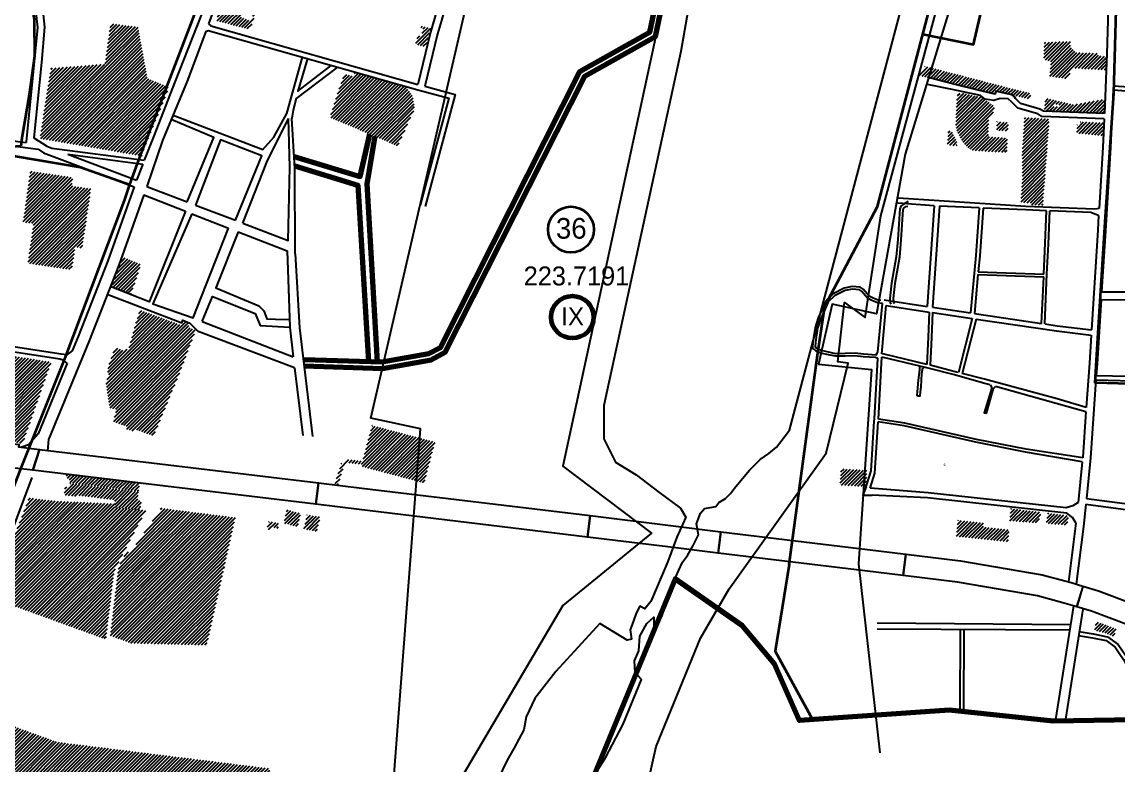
# Model space of a CAD drawing. Header units: millimetres. Extents: x 1378883 to 1389511, y 5662980 to 5673292.
# Drawn here: x 1382397 to 1384079, y 5665589 to 5666728 of the extents above; entities that cross this region are included whole.
import ezdxf
from ezdxf.enums import TextEntityAlignment as Align

# ---------------------------------------------------------------- set-up
doc = ezdxf.new("R2010")
doc.units = ezdxf.units.MM
doc.layers.add('_5Інше', color=252, linetype='Continuous', lineweight=25)
for name, color, linetype in [('N-raion', 1, 'Continuous'), ('PAY', 4, 'Continuous'), ('zona', 3, 'Continuous'), ('вулиці', 7, 'Continuous'), ('КартаСкан', 252, 'Continuous'), ('межа по генплану', 7, 'Continuous'), ('район', 6, 'Continuous')]:
    doc.layers.add(name, color=color, linetype=linetype)
picture_1 = doc.add_image_def('image1.tif', size_in_pixel=(29607, 29619))
pattern_1 = [(45, (2.4066, 2.8008), (-2.6516504294, 2.6516504294), [])]

# ---------------------------------------------------------------- blocks, each defined once
blk = doc.blocks.new('Турія')
at = {"layer": '_5Інше', "color": 5}
for points in [[(46325.6, 23318.2), (46353.2, 23361), (46380, 23412.7), (46408.6, 23481.4), (46408.6, 23481.4), (46398.7, 23492.1), (46397.8, 23510), (46404.1, 23525.1), (46405.9, 23547.4), (46416.6, 23567.1), (46427.3, 23576.9), (46427.2, 23563.3), (46428.1, 23560.1), (46432.8, 23565.7), (46439.5, 23578), (46442.5, 23586.9), (46441.3, 23589.2), (46442.5, 23597.4), (46446.9, 23607.2), (46452.8, 23621), (46454.3, 23624.5), (46471.3, 23661), (46478.9, 23671.4), (46487.9, 23686.6), (46489.2, 23689.7), (46495.7, 23703), (46492.9, 23720.2), (46498.8, 23736.5), (46505.2, 23743.4), (46522.2, 23746.3), (46527.3, 23752.9), (46537.4, 23758.6), (46545, 23766.7), (46551.1, 23774.5), (46560.7, 23786.4), (46574.3, 23802.1), (46590.7, 23818.8), (46603.6, 23828), (46615.7, 23837.5), (46635.3, 23863.4), (46829.8, 24597.2)], [(46483.5, 24529.5), (46468.7, 24444.2), (46350.4, 23901.6), (46350.4, 23850.4), (46368.4, 23814.4), (46400.3, 23795), (46434.9, 23768.7), (46468.1, 23743.8), (46476.4, 23730), (46462.6, 23699.5), (46448.7, 23662.2), (46422.5, 23600.7), (46413.5, 23589.8), (46405.8, 23593.7), (46400, 23582.7), (46396.1, 23571.1), (46390.9, 23557.6), (46392.9, 23542.8), (46386.4, 23541.5), (46344.6, 23567.3), (46277, 23493.3), (46244.8, 23452.1), (46231.3, 23423.8), (46228, 23403.8), (46212.6, 23375.5), (46202.3, 23357.5), (46123.9, 23195.3)]]:
    blk.add_lwpolyline(points, dxfattribs=at)
blk = doc.blocks.new('ТуріяПрибер')
at = {"layer": '_5Інше', "color": 160}
for points in [[(46755, 25257), (46655, 25128), (46590.2, 25135.8), (46586.4, 25054.3), (46554.7, 25059.6), (46521.7, 24943), (46280, 23824), (46416, 23721), (46280, 23610), (46054, 23227), (46054, 22690), (45913, 22686), (45934, 22263)], [(45939.6, 21240.8), (46423, 23394), (46491, 23560), (46535, 23636), (46684, 23844), (46718, 23982), (46702, 23984), (46712, 24075), (46744, 24052), (46768, 24208), (46922, 24778), (46918, 24781), (46924, 24984), (46963, 24986), (46960, 25058), (46917, 25059), (46916, 25122), (47042, 25306)]]:
    blk.add_lwpolyline(points, dxfattribs=at)
blk = doc.blocks.new('ТуріяВодоох')
at = {"layer": '_5Інше', "color": 140}
for points in [[(44778, 21356), (44913, 21361), (45648, 22121), (45744, 22222), (45830, 22654), (46055, 22874), (46058, 23098), (46020, 23098), (46080, 23883), (46004, 23899), (46170, 24618), (46310, 24573), (46331, 24654), (46450, 24620), (46516, 24926), (46544, 25224), (46586, 25228)], [(47121, 25294), (47100, 25160), (46916, 25122), (46917, 25059), (46964, 25058), (46928, 24645), (46824, 24304), (46780, 24059), (46712, 24074), (46691, 23982), (46772, 23974), (46752, 23676), (46785, 23386)]]:
    blk.add_lwpolyline(points, dxfattribs=at)

msp = doc.modelspace()

# ---------------------------------------------------------------- hatches: boundary and pattern name
at = {"layer": 'вулиці', "lineweight": -2}
h = msp.add_hatch(dxfattribs=at)
h.set_pattern_fill('ANSI31', color=5, scale=30, style=0)
h.set_pattern_definition(pattern_1)
h.paths.add_polyline_path([(1383126.8, 5667041.7), (1383079.2, 5666864.4), (1383046.1, 5666742.2), (1383074.6, 5666733.9), (1383098.9, 5666839.4), (1383238.9, 5666794.4), (1383245.2, 5666818.6), (1383232.5, 5666833.6), (1383238.8, 5666852.8), (1383253.1, 5666849.2), (1383259.9, 5666875.4), (1383263.6, 5666874.4), (1383282.7, 5666954.5), (1383265.2, 5666969.5), (1383261.6, 5667006)])
h.paths.add_polyline_path([(1383079.2, 5666864.4), (1383046.1, 5666742.2), (1383074.6, 5666733.9), (1383098.9, 5666839.4), (1383238.9, 5666794.4), (1383245.2, 5666818.6), (1383232.5, 5666833.6), (1383238.8, 5666852.8), (1383253.1, 5666849.2), (1383259.9, 5666875.4), (1383263.6, 5666874.4), (1383282.7, 5666954.5), (1383265.2, 5666969.5), (1383261.6, 5667006), (1383126.8, 5667041.7)], flags=16)
h.paths.add_polyline_path([(1383107, 5666900.1), (1383215.3, 5666900.1), (1383215.3, 5666907.6), (1383107, 5666907.6)], flags=8)
h.paths.add_polyline_path([(1383105.7, 5666908.6), (1383213.2, 5666908.6), (1383213.2, 5666916.1), (1383105.7, 5666916.1)], flags=8)
h.paths.add_polyline_path([(1383035, 5666694), (1383085.7, 5666882), (1383062.5, 5666888.2), (1383011.8, 5666700.3)], flags=9)
h = msp.add_hatch(dxfattribs=at)
h.set_pattern_fill('ANSI31', color=2, scale=30, style=0)
h.set_pattern_definition(pattern_1)
h.paths.add_polyline_path([(1382731.3, 5666750.5), (1382730.9, 5666749.5), (1382735.8, 5666747.5), (1382733.5, 5666741.7), (1382734.7, 5666741.3), (1382732.6, 5666736.2), (1382746.1, 5666730.9), (1382746.6, 5666732), (1382748.7, 5666731.2), (1382748, 5666729.3), (1382748.6, 5666729.1), (1382753, 5666740.8), (1382755.8, 5666739.7), (1382747.2, 5666717), (1382695.2, 5666730.4), (1382706.7, 5666760), (1382721.7, 5666754.2), (1382726.2, 5666752.5)])
h.paths.add_polyline_path([(1382707.1, 5666735.5), (1382722.9, 5666735.5), (1382722.9, 5666740.5), (1382707.1, 5666740.5)], flags=24)
h = msp.add_hatch(dxfattribs=at)
h.set_pattern_fill('ANSI31', color=2, scale=30, style=0)
h.set_pattern_definition(pattern_1)
h.paths.add_polyline_path([(1382524.9, 5666663.8), (1382441.9, 5666657.4), (1382424.8, 5666549.7), (1382580.7, 5666523), (1382623.2, 5666628), (1382590.1, 5666641.8), (1382575.5, 5666720.9), (1382533.4, 5666725.8)])
h.paths.add_polyline_path([(1382464.7, 5666606.3), (1382580.1, 5666606.3), (1382580.1, 5666615), (1382464.7, 5666615)], flags=24)
h = msp.add_hatch(dxfattribs=at)
h.set_pattern_fill('ANSI31', color=2, scale=30, style=0)
h.set_pattern_definition(pattern_1)
h.paths.add_polyline_path([(1383011, 5666708.3), (1383010.4, 5666706.2), (1383005, 5666707.6), (1383001.5, 5666694.3), (1383006.8, 5666692.9), (1383017.1, 5666690), (1383021.3, 5666705.5), (1383024.8, 5666718.6), (1383010.7, 5666722.2), (1383009.7, 5666718.4), (1383013.4, 5666717.5)])
h.paths.add_polyline_path([(1383004.5, 5666697.3), (1383020.3, 5666697.3), (1383020.3, 5666702.3), (1383004.5, 5666702.3)], flags=24)
h = msp.add_hatch(dxfattribs=at)
h.set_pattern_fill('ANSI31', color=12, scale=30, style=0)
h.set_pattern_definition(pattern_1)
h.paths.add_polyline_path([(1383976.6, 5666667.6), (1383974.6, 5666645.3), (1384000.7, 5666641.2), (1384010.8, 5666657.7), (1384061.1, 5666654.7), (1384062, 5666675.8), (1384049.4, 5666676.4), (1384048.7, 5666680.4), (1384015.8, 5666681.4), (1384006.2, 5666690.2), (1384006.5, 5666698.7), (1383966.4, 5666697.2), (1383965.7, 5666671)])
h.paths.add_polyline_path([(1383992.9, 5666667.7), (1384032, 5666667.7), (1384032, 5666672.7), (1383992.9, 5666672.7)], flags=24)
h = msp.add_hatch(dxfattribs=at)
h.set_pattern_fill('ANSI31', color=12, scale=30, style=0)
h.set_pattern_definition(pattern_1)
h.paths.add_polyline_path([(1383000.4, 5666595.5), (1382997.1, 5666614.4), (1382987.1, 5666629), (1382955.3, 5666638.1), (1382935.4, 5666643.8), (1382908.2, 5666651.5), (1382906.3, 5666644.9), (1382891.9, 5666649), (1382869.8, 5666582.2), (1382974, 5666538.2)])
h.paths.add_polyline_path([(1382898.8, 5666603.4), (1382974.7, 5666603.4), (1382974.7, 5666610.9), (1382898.8, 5666610.9)], flags=24)
h = msp.add_hatch(dxfattribs=at)
h.set_pattern_fill('ANSI31', color=2, scale=30, style=0)
h.set_pattern_definition(pattern_1)
h.paths.add_polyline_path([(1383890.7, 5666617.4), (1383892, 5666622.3), (1383944.1, 5666609.8), (1383946.3, 5666618.7), (1383932.8, 5666622), (1383793.4, 5666658.1), (1383788.7, 5666642.8)])
h.paths.add_polyline_path([(1383773.7, 5666646.9), (1383773.6, 5666646.5), (1383788.7, 5666642.8), (1383793.4, 5666658.1), (1383783.3, 5666660.7)])
h.paths.add_polyline_path([(1383831.6, 5666629.4), (1383903.7, 5666629.4), (1383903.7, 5666638.2), (1383831.6, 5666638.2)], flags=25)
h = msp.add_hatch(dxfattribs=at)
h.set_pattern_fill('ANSI31', color=2, scale=30, style=0)
h.set_pattern_definition(pattern_1)
h.paths.add_polyline_path([(1383830.7, 5666569.1), (1383832.5, 5666562), (1383834.9, 5666555.8), (1383839.6, 5666547), (1383844.3, 5666540.7), (1383851.1, 5666534.2), (1383856.7, 5666531.1), (1383908.8, 5666528.4), (1383909, 5666530.9), (1383910.1, 5666550.6), (1383880.3, 5666552.6), (1383881.2, 5666580.1), (1383887.9, 5666589.5), (1383889.4, 5666593.5), (1383889.7, 5666598.8), (1383872.3, 5666612.5), (1383840.5, 5666619.5), (1383837.6, 5666619), (1383834.9, 5666617.7), (1383833.3, 5666615.4), (1383832.1, 5666612.9)])
h.paths.add_polyline_path([(1383821.6, 5666571), (1383893.7, 5666571), (1383893.7, 5666579.8), (1383821.6, 5666579.8)], flags=9)
h = msp.add_hatch(dxfattribs=at)
h.set_pattern_fill('ANSI31', color=2, scale=30, style=0)
h.set_pattern_definition(pattern_1)
h.paths.add_polyline_path([(1384011.5, 5666601.8), (1384008.9, 5666602.4), (1383967.8, 5666611.6), (1383966.5, 5666591.2), (1383983.4, 5666590.6), (1383983.4, 5666590.6), (1384058.4, 5666587.7), (1384058.6, 5666593.1), (1384059.4, 5666610)])
h.paths.add_polyline_path([(1383988.9, 5666598.4), (1383983.1, 5666598.5), (1383980.9, 5666598.6), (1383981, 5666602.1), (1383989, 5666601.8)], flags=16)
h.paths.add_polyline_path([(1383976.7, 5666593.1), (1384065.1, 5666593.1), (1384065.1, 5666600.6), (1383976.7, 5666600.6)], flags=9)
h = msp.add_hatch(dxfattribs=at)
h.set_pattern_fill('ANSI31', color=2, scale=30, style=0)
h.set_pattern_definition(pattern_1)
h.paths.add_polyline_path([(1383910.7, 5666561), (1383911.5, 5666573.4), (1383910.6, 5666574.4), (1383893.8, 5666575.6), (1383893.1, 5666562.1)])
h.paths.add_polyline_path([(1383868.6, 5666565.3), (1383940.7, 5666565.3), (1383940.7, 5666574.1), (1383868.6, 5666574.1)], flags=9)
h = msp.add_hatch(dxfattribs=at)
h.set_pattern_fill('ANSI31', color=2, scale=30, style=0)
h.set_pattern_definition(pattern_1)
h.paths.add_polyline_path([(1383974.3, 5666579.6), (1383936.1, 5666582.1), (1383932.5, 5666526.8), (1383932.6, 5666518.9), (1383969.5, 5666516.3)])
h.paths.add_polyline_path([(1383899.5, 5666545.6), (1384004.9, 5666545.6), (1384004.9, 5666554.3), (1383899.5, 5666554.3)], flags=9)
h = msp.add_hatch(dxfattribs=at)
h.set_pattern_fill('ANSI31', color=2, scale=30, style=0)
h.set_pattern_definition(pattern_1)
h.paths.add_polyline_path([(1384021.5, 5666575.3), (1384021, 5666570.7), (1384016.9, 5666570.9), (1384016.1, 5666557.8), (1384056.2, 5666553.9), (1384057.4, 5666573.9)])
h.paths.add_polyline_path([(1384028.3, 5666564.2), (1384042.4, 5666564.2), (1384042.4, 5666569.2), (1384028.3, 5666569.2)], flags=24)
h = msp.add_hatch(dxfattribs=at)
h.set_pattern_fill('ANSI31', color=2, scale=30, style=0)
h.set_pattern_definition(pattern_1)
h.paths.add_polyline_path([(1383824.7, 5666560.8), (1383819.1, 5666561.2), (1383817.6, 5666539.8), (1383832.7, 5666538.5), (1383831.9, 5666545.9)])
h.paths.add_polyline_path([(1383780.7, 5666542.4), (1383852.8, 5666542.4), (1383852.8, 5666551.1), (1383780.7, 5666551.1)], flags=9)
h = msp.add_hatch(dxfattribs=at)
h.set_pattern_fill('ANSI31', color=2, scale=30, style=0)
h.set_pattern_definition(pattern_1)
h.paths.add_polyline_path([(1383932.7, 5666486.8), (1383930.5, 5666451.5), (1383945.9, 5666450.8), (1383945.7, 5666448.1), (1383964.2, 5666447), (1383969.5, 5666516.3), (1383932.6, 5666518.9)])
h.paths.add_polyline_path([(1383900.8, 5666475), (1384002.9, 5666475), (1384002.9, 5666483.8), (1383900.8, 5666483.8)], flags=9)
h.paths.add_polyline_path([(1383916.7, 5666482.8), (1383987.5, 5666482.8), (1383987.5, 5666490.3), (1383916.7, 5666490.3)], flags=9)
h = msp.add_hatch(dxfattribs=at)
h.set_pattern_fill('ANSI31', color=5, scale=30, style=0)
h.set_pattern_definition(pattern_1)
h.paths.add_polyline_path([(1382399.2, 5666421.4), (1382415.3, 5666419.1), (1382406.4, 5666358.3), (1382473.9, 5666348.3), (1382479.2, 5666383.1), (1382489.8, 5666381.4), (1382503.5, 5666472.6), (1382473.8, 5666477.1), (1382475.7, 5666489.9), (1382410.3, 5666499.7)])
h.paths.add_polyline_path([(1382397.4, 5666431.5), (1382505.3, 5666431.5), (1382505.3, 5666440.2), (1382397.4, 5666440.2)], flags=9)
h = msp.add_hatch(dxfattribs=at)
h.set_pattern_fill('ANSI31', color=164, scale=30, style=0)
h.set_pattern_definition(pattern_1)
h.paths.add_polyline_path([(1382552.3, 5666367.9), (1382534.8, 5666322.5), (1382565, 5666310.8), (1382580, 5666356.6)])
h.paths.add_polyline_path([(1382518.1, 5666331.2), (1382600.6, 5666331.2), (1382600.6, 5666338.7), (1382518.1, 5666338.7)], flags=9)
h = msp.add_hatch(dxfattribs=at)
h.set_pattern_fill('ANSI31', color=2, scale=30, style=0)
h.set_pattern_definition(pattern_1)
h.paths.add_polyline_path([(1382664.2, 5666255.8), (1382652.6, 5666260.2), (1382655.1, 5666266.5), (1382644.3, 5666270.8), (1382642.7, 5666266.9), (1382641.4, 5666263.6), (1382578.2, 5666286.9), (1382564.7, 5666240.2), (1382562.8, 5666232.2), (1382561.9, 5666229.8), (1382560.3, 5666225.8), (1382556.9, 5666227.1), (1382556.5, 5666226), (1382555.2, 5666223.3), (1382541.6, 5666229.1), (1382539.8, 5666225), (1382539.1, 5666225.3), (1382536.8, 5666219.3), (1382529.4, 5666199.7), (1382530.5, 5666199.2), (1382527.2, 5666191.5), (1382531.4, 5666190.1), (1382526.5, 5666174.2), (1382531.6, 5666138.8), (1382531.6, 5666136.7), (1382542.4, 5666134.1), (1382537.9, 5666115.4), (1382557.7, 5666108.3), (1382556.4, 5666104.6), (1382568.1, 5666100.4), (1382569.5, 5666104.3), (1382599.6, 5666093.4), (1382639.2, 5666189.2)])
h.paths.add_polyline_path([(1382477, 5666185.2), (1382539.5, 5666185.2), (1382539.5, 5666192.7), (1382477, 5666192.7)], flags=9)
h = msp.add_hatch(dxfattribs=at)
h.set_pattern_fill('ANSI31', color=2, scale=30, style=0)
h.set_pattern_definition(pattern_1)
h.paths.add_polyline_path([(1382526.5, 5666174.2), (1382531.6, 5666138.8), (1382531.6, 5666136.7), (1382542.4, 5666134.1), (1382537.9, 5666115.4), (1382557.7, 5666108.3), (1382556.4, 5666104.6), (1382568.1, 5666100.4), (1382569.5, 5666104.3), (1382599.6, 5666093.4), (1382639.2, 5666189.2), (1382664.2, 5666255.8), (1382652.6, 5666260.2), (1382655.1, 5666266.5), (1382644.3, 5666270.8), (1382641.4, 5666263.6), (1382578.2, 5666286.9), (1382564.7, 5666240.2), (1382562.8, 5666232.2), (1382561.9, 5666229.8), (1382560.3, 5666225.8), (1382556.9, 5666227.1), (1382556.5, 5666226), (1382555.2, 5666223.3), (1382541.6, 5666229.1), (1382539.8, 5666225), (1382539.1, 5666225.3), (1382536.8, 5666219.3), (1382529.4, 5666199.7), (1382530.5, 5666199.2), (1382527.2, 5666191.5), (1382529.7, 5666190.7), (1382531.4, 5666190.1)])
h.paths.add_polyline_path([(1382477, 5666185.2), (1382539.5, 5666185.2), (1382539.5, 5666192.7), (1382477, 5666192.7)], flags=9)
h = msp.add_hatch(dxfattribs=at)
h.set_pattern_fill('ANSI31', color=2, scale=30, style=0)
h.set_pattern_definition(pattern_1)
h.paths.add_polyline_path([(1382339.9, 5666223.1), (1382326.2, 5666136.8), (1382319.5, 5666094.3), (1382398.5, 5666081.7), (1382442.6, 5666206.8)])
h.paths.add_polyline_path([(1382340.9, 5666141.9), (1382413, 5666141.9), (1382413, 5666150.6), (1382340.9, 5666150.6)], flags=24)
h = msp.add_hatch(dxfattribs=at)
h.set_pattern_fill('ANSI31', color=12, scale=30, style=0)
h.set_pattern_definition(pattern_1)
h.paths.add_polyline_path([(1382934.7, 5666109.7), (1382920.2, 5666054.9), (1382898.2, 5666057.4), (1382887.3, 5666051.2), (1382877.6, 5666019.4), (1382882.6, 5666018.6), (1382891.5, 5666047.8), (1382899.2, 5666052.3), (1382914.6, 5666050.5), (1382919, 5666050), (1382918.1, 5666046.8), (1383002.8, 5666024.5), (1383007.8, 5666090.4)])
h.paths.add_polyline_path([(1383002.8, 5666024.5), (1383014.8, 5666021.3), (1383031.4, 5666084.2), (1383007.8, 5666090.4)])
h.paths.add_polyline_path([(1382930.8, 5666063.3), (1383015.8, 5666063.3), (1383015.8, 5666070.8), (1382930.8, 5666070.8)], flags=9)
h = msp.add_hatch(dxfattribs=at)
h.set_pattern_fill('ANSI31', color=2, scale=30, style=0)
h.set_pattern_definition(pattern_1)
h.paths.add_polyline_path([(1382576.1, 5666008.3), (1382578.3, 5666020.9), (1382503.4, 5666030.1), (1382466, 5666034.6), (1382465.3, 5666029), (1382468.2, 5666028), (1382470, 5666026.4), (1382471.2, 5666024.2), (1382471.5, 5666021.2)])
h = msp.add_hatch(dxfattribs=at)
h.set_pattern_fill('ANSI31', color=5, scale=30, style=0)
h.set_pattern_definition(pattern_1)
h.paths.add_polyline_path([(1383654.5, 5666043.2), (1383653, 5666018.2), (1383688.9, 5666016), (1383690.5, 5666040.9)])
h.paths.add_polyline_path([(1383688.9, 5666016), (1383692.9, 5666015.7), (1383694.4, 5666040.7), (1383690.5, 5666040.9)])
h.paths.add_polyline_path([(1383663.5, 5666026.5), (1383693.9, 5666026.5), (1383693.9, 5666032.8), (1383663.5, 5666032.8)], flags=9)
h = msp.add_hatch(dxfattribs=at)
h.set_pattern_fill('ANSI31', color=2, scale=30, style=0)
h.set_pattern_definition([(45, (1.594, -5.0453), (-2.6516504294, 2.6516504294), [])])
h.paths.add_polyline_path([(1382471.5, 5666021.2), (1382470.4, 5666018.4), (1382468.8, 5666016.6), (1382466.6, 5666015.4), (1382463.6, 5666015.1), (1382462.1, 5666002.8), (1382481.4, 5666000.5), (1382481.5, 5666002.5), (1382539.6, 5665995.5), (1382539.7, 5665984.1), (1382579, 5665980.4), (1382580.9, 5665994.1), (1382574.7, 5665994.7), (1382576.1, 5666008.3)])
h.paths.add_polyline_path([(1382500.4, 5666001), (1382567.1, 5666001), (1382567.1, 5666008.5), (1382500.4, 5666008.5)], flags=24)
h = msp.add_hatch(dxfattribs=at)
h.set_pattern_fill('ANSI31', color=164, scale=30, style=0)
h.set_pattern_definition(pattern_1)
h.paths.add_polyline_path([(1382539.1, 5665887), (1382587.7, 5665979.5), (1382539.7, 5665984.1), (1382539.7, 5665989.5), (1382447.9, 5665993.7), (1382408.4, 5665998.5), (1382349.1, 5665845.9), (1382526.3, 5665781.5)])
h.paths.add_polyline_path([(1382416.2, 5665896.5), (1382504.5, 5665896.5), (1382504.5, 5665901.5), (1382416.2, 5665901.5)], flags=24)
h = msp.add_hatch(dxfattribs=at)
h.set_pattern_fill('ANSI31', color=5, scale=30, style=0)
h.set_pattern_definition(pattern_1)
h.paths.add_polyline_path([(1382564.8, 5665775.6), (1382680.9, 5665772.7), (1382707.6, 5665890.6), (1382563.7, 5665915.1), (1382563.7, 5665915), (1382561.7, 5665915.4), (1382557.9, 5665916), (1382545.7, 5665893), (1382532.9, 5665787.2)])
h.paths.add_polyline_path([(1382604.8, 5665988.7), (1382693.5, 5665988.7), (1382693.5, 5665997.4), (1382604.8, 5665997.4)], flags=9)
h = msp.add_hatch(dxfattribs=at)
h.set_pattern_fill('ANSI31', color=2, scale=30, style=0)
h.set_pattern_definition(pattern_1)
h.paths.add_polyline_path([(1382611.6, 5665982.7), (1382564, 5665915), (1382707.6, 5665890.5), (1382725.2, 5665968.3)])
h.paths.add_polyline_path([(1382627.1, 5665935.3), (1382669.6, 5665935.3), (1382669.6, 5665942.8), (1382627.1, 5665942.8)], flags=24)
h = msp.add_hatch(dxfattribs=at)
h.set_pattern_fill('ANSI31', color=2, scale=30, style=0)
h.set_pattern_definition(pattern_1)
h.paths.add_polyline_path([(1382804.1, 5665980.4), (1382799, 5665959.2), (1382805, 5665958.5), (1382820.7, 5665953.9), (1382825.2, 5665974.7)])
h.paths.add_polyline_path([(1382803.3, 5665965.9), (1382823.3, 5665965.9), (1382823.3, 5665970.9), (1382803.3, 5665970.9)], flags=24)
h = msp.add_hatch(dxfattribs=at)
h.set_pattern_fill('ANSI31', color=2, scale=30, style=0)
h.set_pattern_definition(pattern_1)
h.paths.add_polyline_path([(1383961.5, 5665976.4), (1383926.1, 5665980.9), (1383941.6, 5665961.2), (1383957.4, 5665960)])
h.paths.add_polyline_path([(1383926.1, 5665980.9), (1383915.3, 5665982.2), (1383913, 5665963.3), (1383941.6, 5665961.2)])
h.paths.add_polyline_path([(1383925.1, 5665963.8), (1383992, 5665963.8), (1383992, 5665971.3), (1383925.1, 5665971.3)], flags=9)
h = msp.add_hatch(dxfattribs=at)
h.set_pattern_fill('ANSI31', color=2, scale=30, style=0)
h.set_pattern_definition(pattern_1)
h.paths.add_polyline_path([(1382776.4, 5665962.1), (1382773.5, 5665950.6), (1382779.3, 5665949.1), (1382780.6, 5665954.1), (1382790, 5665951.7), (1382791.2, 5665956.5), (1382790.1, 5665956.8), (1382791, 5665960.3)])
h.paths.add_polyline_path([(1382768.4, 5665954.5), (1382797.6, 5665954.5), (1382797.6, 5665959.5), (1382768.4, 5665959.5)], flags=9)
h = msp.add_hatch(dxfattribs=at)
h.set_pattern_fill('ANSI31', color=2, scale=30, style=0)
h.set_pattern_definition(pattern_1)
h.paths.add_polyline_path([(1382830, 5665951), (1382845.8, 5665947.6), (1382849.6, 5665946.7), (1382855.5, 5665969.5), (1382834.9, 5665972.3)])
h.paths.add_polyline_path([(1382834, 5665957.8), (1382849.9, 5665957.8), (1382849.9, 5665965.3), (1382834, 5665965.3)], flags=24)
h = msp.add_hatch(dxfattribs=at)
h.set_pattern_fill('ANSI31', color=2, scale=30, style=0)
h.set_pattern_definition(pattern_1)
h.paths.add_polyline_path([(1383833.9, 5665964.1), (1383831.4, 5665939.3), (1383911, 5665931.2), (1383912.9, 5665949.8), (1383873.1, 5665953.9), (1383873.7, 5665960.1)])
h.paths.add_polyline_path([(1383863, 5665943.5), (1383892.2, 5665943.5), (1383892.2, 5665948.5), (1383863, 5665948.5)], flags=24)
h = msp.add_hatch(dxfattribs=at)
h.set_pattern_fill('ANSI31', color=2, scale=30, style=0)
h.set_pattern_definition(pattern_1)
h.paths.add_polyline_path([(1384001.8, 5665956.8), (1384003.8, 5665971.1), (1383971.9, 5665975.4), (1383969.2, 5665959.1)])
h.paths.add_polyline_path([(1383916.9, 5665963.8), (1384000.2, 5665963.8), (1384000.2, 5665971.3), (1383916.9, 5665971.3)], flags=9)
h = msp.add_hatch(dxfattribs=at)
h.set_pattern_fill('ANSI31', color=2, scale=30, style=0)
h.set_pattern_definition(pattern_1)
h.paths.add_polyline_path([(1382557.9, 5665916), (1382545.7, 5665893), (1382532.9, 5665787.2), (1382564.8, 5665775.6), (1382680.9, 5665772.7), (1382707.6, 5665890.6)])
h.paths.add_polyline_path([(1382598.4, 5665841.3), (1382640.9, 5665841.3), (1382640.9, 5665848.8), (1382598.4, 5665848.8)], flags=24)
h = msp.add_hatch(dxfattribs=at)
h.set_pattern_fill('ANSI31', color=2, scale=30, style=0)
h.set_pattern_definition(pattern_1)
h.paths.add_polyline_path([(1384043.5, 5665795.4), (1384059.1, 5665791.4), (1384073.5, 5665786), (1384077.2, 5665797.5), (1384046, 5665809.2)])
h.paths.add_polyline_path([(1384029.1, 5665795.2), (1384097, 5665795.2), (1384097, 5665804), (1384029.1, 5665804)], flags=9)
h = msp.add_hatch(dxfattribs=at)
h.set_pattern_fill('ANSI31', color=2, scale=30, style=0)
h.set_pattern_definition(pattern_1)
h.paths.add_polyline_path([(1382451.8, 5665624), (1382288.9, 5665682.8), (1382233.5, 5665539.5), (1382231, 5665504.6), (1382249.4, 5665473.3), (1382281.1, 5665458.5), (1382663.5, 5665404.6), (1382688.4, 5665406.3), (1382713.2, 5665420.5), (1382727.3, 5665441.1), (1382784.1, 5665572.1), (1382775.6, 5665583.7)])
h.paths.add_polyline_path([(1382434.6, 5665527.9), (1382522.9, 5665527.9), (1382522.9, 5665532.9), (1382434.6, 5665532.9)], flags=24)

# ---------------------------------------------------------------- linework, layer by layer
at = {"layer": 'N-raion', "color": 1, "lineweight": 35}
msp.add_circle((1383239.8, 5666409.8), 35.2, dxfattribs=at)
at = {"layer": 'zona', "color": 3, "lineweight": 60}
msp.add_circle((1383242, 5666275.6), 32.5, dxfattribs=at)
at = {"layer": 'вулиці', "color": 2, "lineweight": 70}
for points in [[(1382830.2, 5666200.8), (1382950.5, 5666196.8), (1383025.2, 5666210.3), (1383046.9, 5666221.6), (1383260.9, 5666644.9), (1383369.8, 5666706.2), (1383471.1, 5667190.8), (1383484.7, 5667281.3)], [(1382830.5, 5666210.8), (1382949.8, 5666206.8), (1383021.9, 5666219.9), (1383039.5, 5666229), (1383253.4, 5666652.1), (1383360.9, 5666712.7), (1383461.2, 5667192.6), (1383474.8, 5667282.8)], [(1382815, 5666522), (1382916.4, 5666491.2), (1382931.3, 5666556.3)], [(1382938.7, 5666553.1), (1382926.6, 5666480), (1382942.2, 5666207.1)], [(1382815.9, 5666507.4), (1382912.6, 5666478.1), (1382928.9, 5666207.5)]]:
    msp.add_lwpolyline(points, dxfattribs=at)
at = {"layer": 'вулиці', "color": 7}
for points in [[(1383179.2, 5667237.4), (1383177.1, 5667228.7), (1383164, 5667176.8), (1383131.6, 5667059.8), (1383126.8, 5667041.7), (1383041, 5666730.4), (1383035, 5666710), (1383015.5, 5666629.6)], [(1382503.6, 5667175.4), (1382485, 5667109.4), (1382447, 5666983.7), (1382429.2, 5666913.4), (1382424.5, 5666891.7), (1382423.1, 5666850.9), (1382420.9, 5666834.3), (1382423.1, 5666803.5), (1382432, 5666720.1), (1382427.1, 5666665.9), (1382415.4, 5666550.4), (1382435.3, 5666537.7), (1382443.2, 5666534.7)], [(1382786.3, 5667049.9), (1382767.5, 5667001.5), (1382736.2, 5666913.4), (1382706, 5666830.5), (1382672.3, 5666738.6), (1382632.3, 5666637.6), (1382599, 5666552.3), (1382585, 5666516.1)], [(1382798.9, 5667049.2), (1382778.8, 5666997.3), (1382747.5, 5666909.3), (1382717.3, 5666826.4), (1382688.5, 5666739.3), (1382683.4, 5666725.5)], [(1383095.1, 5666968.1), (1383030.4, 5666733.4), (1383024.3, 5666712.8), (1383004.9, 5666632.5)], [(1384071.2, 5666938.6), (1384067.5, 5666851.3), (1384062.4, 5666679.4), (1384058.4, 5666587.7)], [(1384078.8, 5666825.5), (1384074.4, 5666678.9), (1384072.3, 5666630.2)], [(1382412.6, 5666798.3), (1382420.9, 5666720), (1382416.1, 5666666.9), (1382403.8, 5666544.8), (1382403.8, 5666543.4)], [(1382683.4, 5666725.5), (1382687, 5666722.2), (1383004.9, 5666632.5)], [(1382679.2, 5666713.9), (1382650.9, 5666637.4)], [(1382679.2, 5666713.9), (1382683, 5666715), (1383004.7, 5666624.3), (1383052.4, 5666611.3), (1383008.6, 5666447.2)], [(1382629.1, 5666585.5), (1382766.9, 5666532.9), (1382783.6, 5666551.5), (1382803.7, 5666588.1), (1382827.9, 5666674.1)], [(1382835.7, 5666672), (1382820.8, 5666622.2), (1382872, 5666661.7)], [(1382881.3, 5666659.1), (1382818.2, 5666610.7), (1382813.3, 5666593.2), (1382811.4, 5666580.9)], [(1382650.9, 5666637.4), (1382612.7, 5666546.4), (1382588.9, 5666476.1)], [(1384058.4, 5666587.7), (1383965, 5666591.3), (1383959.5, 5666594.7), (1383929.9, 5666603.1), (1383921.9, 5666610.9), (1383920.7, 5666613.3), (1383917.1, 5666616.3), (1383902.5, 5666619.8), (1383892, 5666622.3), (1383890.7, 5666617.4), (1383871.1, 5666622.3), (1383825.6, 5666633.6), (1383789.9, 5666642.5)], [(1384072.3, 5666630.2), (1384127.2, 5666626.9), (1384132.6, 5666628.8), (1384138, 5666630.7), (1384151.2, 5666636.2), (1384151.2, 5666636.2)], [(1383015.5, 5666629.6), (1383062.2, 5666616.9), (1383016.3, 5666445.2)], [(1384058.1, 5666579.7), (1383962.6, 5666583.4), (1383956.3, 5666587.3), (1383925.8, 5666596), (1383916.4, 5666605.1), (1383910.8, 5666610.3), (1383898.6, 5666610.8), (1383888.9, 5666608), (1383875.6, 5666609.9), (1383871.1, 5666613.4), (1383868.2, 5666615.3), (1383824.7, 5666624.6), (1383786.8, 5666632.3)], [(1384072, 5666624.1), (1384068.1, 5666535.5), (1384060.1, 5666408.1), (1384054.3, 5666314.5)], [(1384072, 5666624.1), (1384125.2, 5666620.3)], [(1382181.2, 5666602.9), (1382191.2, 5666601.3), (1382320.2, 5666580.6), (1382316.5, 5666555.5), (1382375.5, 5666547), (1382403.8, 5666543.4)], [(1382180.2, 5666595), (1382189.9, 5666593.4), (1382311.2, 5666574), (1382307.4, 5666548.7), (1382374.4, 5666539.1), (1382422.3, 5666533)], [(1382650.7, 5666452.5), (1382691.6, 5666551), (1382626.2, 5666578.5)], [(1382736.3, 5666419.9), (1382772.9, 5666513.4), (1382806.3, 5666580.4)], [(1382736.3, 5666419.9), (1382805.8, 5666393.3), (1382808.6, 5666505.5), (1382806.3, 5666580.4)], [(1382816.4, 5666372.5), (1382816.4, 5666372.5), (1382816.1, 5666503.3), (1382811.4, 5666580.9)], [(1384058.1, 5666579.7), (1384056.2, 5666536.1), (1384050.3, 5666442.4)], [(1382422.3, 5666533), (1382430.3, 5666527.8), (1382569.4, 5666475.2)], [(1382443.2, 5666534.7), (1382585, 5666516.1)], [(1382725.1, 5666424.2), (1382765.4, 5666523.1), (1382701.9, 5666547.3), (1382663.8, 5666447.5)], [(1382467.7, 5666525.5), (1382582.8, 5666510.4)], [(1382467.7, 5666525.5), (1382573.2, 5666485.6)], [(1382582.8, 5666510.4), (1382573.2, 5666485.6)], [(1382569.4, 5666475.2), (1382528.9, 5666361.7), (1382483.5, 5666246.1), (1382474.4, 5666223.9)], [(1382588.9, 5666476.1), (1382650.7, 5666452.5)], [(1382584.2, 5666462.9), (1382545.7, 5666355.4), (1382500.2, 5666239.4), (1382438.2, 5666088), (1382436.3, 5666070.7)], [(1382584.2, 5666462.9), (1382648.1, 5666438)], [(1383757.2, 5666453), (1383751, 5666449.4), (1383746.3, 5666446), (1383744.5, 5666441.6), (1383741.3, 5666394.7), (1383739.1, 5666368), (1383732, 5666327.6), (1383729.3, 5666304.1), (1383729.9, 5666298.2), (1383730.5, 5666295.7)], [(1383797.4, 5666446.3), (1383741.6, 5666450.2)], [(1384050.3, 5666442.4), (1384047.6, 5666441.7), (1384043.3, 5666441), (1383938.1, 5666445.4), (1383805.1, 5666453.7), (1383742.1, 5666458.2)], [(1382648.1, 5666438), (1382592.4, 5666299.2), (1382532.8, 5666322.6)], [(1382658.1, 5666434.1), (1382598.1, 5666296), (1382659.8, 5666274.3), (1382714.4, 5666412.2)], [(1382658.1, 5666434.1), (1382714.4, 5666412.2)], [(1382663.8, 5666447.5), (1382725.1, 5666424.2)], [(1383756.7, 5666445), (1383752.8, 5666444.5), (1383750.4, 5666442.8), (1383749.4, 5666440.4), (1383746.3, 5666394.3), (1383744, 5666367.4), (1383737, 5666326.9), (1383734.3, 5666304.1), (1383734.8, 5666299.1), (1383735.4, 5666296.7)], [(1383797.4, 5666446.3), (1383786.7, 5666292)], [(1383805.4, 5666445.7), (1383794.7, 5666290.8)], [(1383866.2, 5666443.1), (1383805.4, 5666445.7)], [(1383866.2, 5666443.1), (1383861.1, 5666370.3), (1383853.1, 5666282.1)], [(1383872.2, 5666442.8), (1383867.1, 5666369.8), (1383864.9, 5666345.1)], [(1383969.6, 5666438.7), (1383938.1, 5666440), (1383872.2, 5666442.8)], [(1383965.5, 5666341.4), (1383967.2, 5666376.8), (1383969.6, 5666438.7)], [(1383967, 5666265.1), (1383970.4, 5666341.7), (1383972.7, 5666387.4), (1383974.5, 5666438.5)], [(1384049.6, 5666431.6), (1384044, 5666433.4), (1384037.9, 5666435.9), (1383974.5, 5666438.5)], [(1384049.6, 5666431.6), (1384048.2, 5666408.8), (1384038.6, 5666255.9)], [(1382729.2, 5666406.4), (1382694.8, 5666320.3), (1382761, 5666292.8), (1382768.7, 5666285.3), (1382773.2, 5666273.2), (1382786.3, 5666272.7), (1382807.9, 5666271.8)], [(1382729.2, 5666406.4), (1382804.3, 5666377.2)], [(1382804.3, 5666377.2), (1382808.3, 5666260), (1382813.7, 5666214.7)], [(1382816.4, 5666372.5), (1382823, 5666259.3), (1382843.4, 5666092.6)], [(1382466.7, 5666204.9), (1382460.4, 5666209.6), (1382455.3, 5666211.2), (1382125.9, 5666261.8), (1381962.4, 5666288.8), (1381843.4, 5666308), (1381760.5, 5666320.9), (1381529.5, 5666356.1)], [(1383864.5, 5666341.1), (1383859.1, 5666281.2)], [(1383864.5, 5666341.1), (1383965.3, 5666337.4)], [(1383864.9, 5666345.1), (1383965.5, 5666341.4)], [(1383961.9, 5666265.8), (1383965.3, 5666337.4)], [(1383715.5, 5666300.9), (1383711.2, 5666301.5), (1383703.5, 5666304.6), (1383697.5, 5666307.9), (1383688.2, 5666318.5), (1383683.8, 5666321.4), (1383671.3, 5666322.7), (1383659.2, 5666320.1), (1383642, 5666311.4), (1383631.4, 5666301.1), (1383619.4, 5666274.4), (1383614.5, 5666259.5), (1383611.2, 5666237.9), (1383610.5, 5666227.4), (1383615.1, 5666224.3), (1383622.6, 5666221), (1383631.8, 5666218.9), (1383645.2, 5666216), (1383660.7, 5666216.2), (1383675.7, 5666216.9), (1383688.2, 5666215.1), (1383707.2, 5666214), (1383709.7, 5666212.9), (1383710.7, 5666212)], [(1383717.8, 5666296.4), (1383710.2, 5666297.6), (1383701.8, 5666301), (1383694.9, 5666304.7), (1383685.5, 5666315.5), (1383682.4, 5666317.6), (1383671.5, 5666318.7), (1383660.5, 5666316.3), (1383644.3, 5666308.1), (1383634.7, 5666298.8), (1383623.1, 5666272.9), (1383618.4, 5666258.5), (1383615.2, 5666237.5), (1383614.7, 5666229.4), (1383617, 5666227.8), (1383623.8, 5666224.8), (1383632.6, 5666222.8), (1383645.6, 5666220), (1383660.6, 5666220.2), (1383675.9, 5666221), (1383688.6, 5666219.1), (1383708.1, 5666218), (1383709.8, 5666220.4), (1383711, 5666222.1)], [(1384054.3, 5666314.5), (1384125.4, 5666314.3)], [(1382528.2, 5666310.7), (1382642.7, 5666266.9), (1382644.3, 5666270.8), (1382655.1, 5666266.5), (1382667.6, 5666253.7)], [(1382673.8, 5666268.7), (1382689.5, 5666307.4), (1382755.4, 5666281.2), (1382762.9, 5666262.7), (1382808.3, 5666260)], [(1383720.4, 5666301.9), (1383786.7, 5666292)], [(1384053.5, 5666302.5), (1384047.3, 5666204), (1384046.1, 5666186.2)], [(1384053.5, 5666302.5), (1384124.9, 5666302.3)], [(1383711, 5666222.1), (1383717.8, 5666296.4)], [(1383716.8, 5666219.5), (1383723.6, 5666293.3)], [(1383723.6, 5666293.3), (1383789.8, 5666283.4)], [(1383789.8, 5666283.4), (1383787.9, 5666244.6), (1383786.2, 5666203)], [(1383794.8, 5666282.7), (1383792.9, 5666244.4), (1383791.2, 5666201.8)], [(1383794.7, 5666290.8), (1383853.1, 5666282.1)], [(1383794.8, 5666282.7), (1383855.6, 5666273.6)], [(1383859.1, 5666281.2), (1383961.9, 5666265.8)], [(1382474.4, 5666223.9), (1382466.2, 5666217.9), (1382457.2, 5666219), (1382137.2, 5666268.1)], [(1382673.8, 5666268.7), (1382813.7, 5666214.7)], [(1383855.6, 5666273.6), (1383834.4, 5666190.7)], [(1383861.5, 5666272.7), (1383840.2, 5666189.2)], [(1383861.5, 5666272.7), (1383984.9, 5666254.3), (1384038.1, 5666247.9)], [(1383967, 5666265.1), (1383986, 5666262.2), (1384038.6, 5666255.9)], [(1382815.7, 5666197.8), (1382667.6, 5666253.7)], [(1384038.1, 5666247.9), (1384035.4, 5666204.8), (1384030.7, 5666137.2)], [(1383711.7, 5666119.2), (1383716.8, 5666214.3)], [(1383786.2, 5666203), (1383720.4, 5666218.6), (1383716.8, 5666219.5)], [(1383883, 5666171.6), (1383873.1, 5666174.3), (1383828.6, 5666187.1), (1383786.2, 5666197.9), (1383719.3, 5666213.7), (1383716.8, 5666214.3)], [(1382466.7, 5666204.9), (1382422.3, 5666096.5), (1382407.2, 5666079.9), (1382396.9, 5666076)], [(1382815.7, 5666197.8), (1382828.1, 5666094.2)], [(1383692.9, 5666015.7), (1383700.3, 5666039.9), (1383705.3, 5666115.8), (1383705.7, 5666119.7), (1383710.7, 5666212)], [(1383774.9, 5666200.6), (1383774.9, 5666194.5), (1383772.8, 5666179.1), (1383771.1, 5666161.1), (1383770.7, 5666155.7), (1383772.9, 5666155.1), (1383775.7, 5666154.9), (1383776.3, 5666160.8), (1383777.4, 5666168.5), (1383778.3, 5666189.1), (1383779.8, 5666197.8), (1383781.5, 5666198.5), (1383782.1, 5666198.9)], [(1383834.4, 5666190.7), (1383829.7, 5666191.9), (1383791.2, 5666201.8)], [(1384030.7, 5666137.2), (1383986.1, 5666150.4), (1383874.7, 5666180.5), (1383840.2, 5666189.2)], [(1384045.6, 5666179.2), (1384037.4, 5666059.9), (1384030.8, 5665997.4)], [(1384045.6, 5666179.2), (1384120.3, 5666177.3)], [(1384046.1, 5666186.2), (1384120.6, 5666184.3)], [(1383883, 5666171.6), (1383885.6, 5666167.2), (1383874.1, 5666128.8), (1383877.6, 5666128.1), (1383888.4, 5666166), (1383891.3, 5666169.2)], [(1384030.2, 5666130.1), (1383984.7, 5666143), (1383891.3, 5666169.2)], [(1384030.2, 5666130.1), (1384025.4, 5666060.9), (1384025.3, 5666060)], [(1383698.9, 5666013.5), (1383706, 5666036.1), (1383711.3, 5666115.2)], [(1384024.6, 5666053.7), (1383937.5, 5666068.7), (1383861.4, 5666083.8), (1383751.3, 5666109), (1383711.3, 5666115.2)], [(1384025.3, 5666060), (1383938.3, 5666073.1), (1383862.1, 5666087.8), (1383752.1, 5666113), (1383711.7, 5666119.2)], [(1384024.6, 5666053.7), (1384018.1, 5665991.3)], [(1382412.2, 5666029.5), (1382369.1, 5665913.5), (1382288.1, 5665696.4), (1382227.2, 5665542.2), (1382184.3, 5665430.5), (1382110.3, 5665242.1), (1382033.8, 5665034.2), (1381964.7, 5664853.7), (1381909, 5664718.1), (1381840.2, 5664550.4), (1381784.3, 5664395.3), (1381721.1, 5664241.6), (1381700.2, 5664199.9), (1381678.6, 5664163.7), (1381662.3, 5664141.5), (1381601, 5664074.3), (1381509.7, 5663973.2), (1381471.9, 5663935.8), (1381385, 5663844.9), (1381339.3, 5663774.6), (1381259.9, 5663642.3)], [(1383692.9, 5666015.7), (1383688, 5666002.6), (1383701.9, 5666002.3)], [(1384018.1, 5665991.3), (1384010.2, 5665986.1), (1383999.9, 5665983), (1383787.8, 5666006.2), (1383698.9, 5666013.5)], [(1384029.9, 5665988.5), (1384251.3, 5665959.3), (1384266.7, 5665958.4), (1384439.4, 5665989.6), (1384551.4, 5666014.8)], [(1384014.8, 5665960), (1384009.3, 5665968.4), (1384000.6, 5665974.9), (1383786.9, 5665998.2), (1383701.9, 5666002.3)], [(1384030.8, 5665997.4), (1384113.6, 5665986.5)], [(1384029.9, 5665988.5), (1384026.3, 5665954.3), (1384015.2, 5665866)], [(1384014.8, 5665960), (1384014.4, 5665955.6), (1384003.6, 5665869.8), (1384003, 5665869.5)], [(1384025.6, 5665862.9), (1384049.3, 5665855.7), (1384105.3, 5665834.9), (1384157.9, 5665812.3), (1384220.9, 5665780.2), (1384256, 5665761), (1384240.2, 5665732), (1384205.5, 5665751), (1384143.9, 5665782.4), (1384093, 5665804.2), (1384038.7, 5665824.5), (1384016.4, 5665831.2), (1384022.6, 5665852.5)], [(1384011, 5665832.8), (1383983.7, 5665658.6)], [(1384025.3, 5665827.7), (1383998.9, 5665658.8)], [(1384005.1, 5665795.3), (1383709.9, 5665797)], [(1384006.3, 5665803.4), (1383710, 5665806)], [(1383837, 5665796.2), (1383836.4, 5665674.3)], [(1383843, 5665796.2), (1383842.4, 5665673.7)], [(1384020, 5665793.4), (1384041.5, 5665789.7), (1384063.4, 5665785), (1384079.6, 5665773.4), (1384086.3, 5665763.6), (1384093.2, 5665753.5), (1384098.4, 5665743), (1384107.6, 5665716.9), (1384112, 5665703.9), (1384116.1, 5665684.6), (1384135.8, 5665688.2), (1384157.2, 5665692), (1384170, 5665695.2)], [(1384019, 5665787.5), (1384040.4, 5665783.8), (1384061, 5665779.4), (1384075.2, 5665769.2), (1384081.3, 5665760.2), (1384088, 5665750.4), (1384092.9, 5665740.6), (1384101.9, 5665714.9), (1384106, 5665702.9), (1384106, 5665676.6), (1384122.2, 5665679.7), (1384158.4, 5665686.1), (1384171.4, 5665689.4)]]:
    msp.add_lwpolyline(points, dxfattribs=at)
for points in [[(1381966.4, 5666130.8), (1382194.5, 5666103.6), (1382392.9, 5666080), (1382391.8, 5666076.6), (1382424.1, 5666072.8), (1382414.1, 5666040.7), (1382381.8, 5666044.6), (1382380.8, 5666041.2), (1382189.8, 5666063.9), (1381961.7, 5666091.1), (1381756.7, 5666115.5), (1381761.4, 5666155.2), (1381966.4, 5666130.8)], [(1382596.1, 5666052.3), (1382852.2, 5666021.5), (1382848.2, 5665988.7), (1382592.1, 5666019.6), (1382414.1, 5666040.7), (1382424.1, 5666072.8), (1382596.1, 5666052.3)], [(1383269.1, 5665971.1), (1383265.2, 5665938.3), (1382914.9, 5665980.7), (1382848.2, 5665988.7), (1382852.2, 5666021.5), (1382918.8, 5666013.4), (1383269.1, 5665971.1)], [(1383469.9, 5665946.5), (1383465.8, 5665913.7), (1383388.7, 5665923.4), (1383265.2, 5665938.3), (1383269.1, 5665971.1), (1383392.8, 5665956.2), (1383469.9, 5665946.5)], [(1383711.8, 5665917.1), (1383753.5, 5665911.9), (1383749.5, 5665879.2), (1383707.8, 5665884.3), (1383465.8, 5665913.7), (1383469.9, 5665946.5), (1383711.8, 5665917.1)], [(1383962.9, 5665880.2), (1384007.4, 5665868.4), (1384025.6, 5665862.9), (1384016.4, 5665831.2), (1383998.4, 5665836.6), (1383955.8, 5665847.9), (1383833, 5665869), (1383749.5, 5665879.2), (1383753.5, 5665911.9), (1383837.8, 5665901.6), (1383962.9, 5665880.2)]]:
    msp.add_lwpolyline(points, close=True, dxfattribs=at)
at = {"layer": 'межа по генплану', "color": 5, "lineweight": 70}
msp.add_lwpolyline([(1384355.2, 5665662.1), (1383980, 5665655.7), (1383820.5, 5665673), (1383590.4, 5665657), (1383552.4, 5665743.8), (1383503.1, 5665802), (1383399.9, 5665874.1), (1383272.8, 5665567.2), (1383192.5, 5665400.5), (1383197.8, 5665008.8), (1383173.1, 5664951.9), (1383172.4, 5664774), (1383198.4, 5664746.9), (1383178.3, 5664637.6), (1383158.1, 5664590.8)], dxfattribs=at)
msp.add_lwpolyline([(1384355.2, 5665662.1), (1383980, 5665655.7), (1383820.5, 5665673), (1383590.4, 5665657), (1383552.4, 5665743.8), (1383503.1, 5665802), (1383399.9, 5665874.1), (1383272.8, 5665567.2), (1383192.5, 5665400.5), (1383197.8, 5665008.8), (1383173.1, 5664951.9), (1383172.4, 5664774), (1383198.4, 5664746.9), (1383178.3, 5664637.6), (1383158.1, 5664590.8)], dxfattribs=at)
at = {"layer": 'межа по генплану', "color": 3, "lineweight": 70}
msp.add_lwpolyline([(1384355.2, 5665662.1), (1383980, 5665655.7), (1383820.5, 5665673), (1383590.4, 5665657), (1383552.4, 5665743.8), (1383503.1, 5665802), (1383399.9, 5665874.1), (1383272.8, 5665567.2), (1383192.5, 5665400.5), (1383197.8, 5665008.8), (1383173.1, 5664951.9), (1383172.4, 5664774), (1383198.4, 5664746.9), (1383178.3, 5664637.6), (1383158.1, 5664590.8)], dxfattribs=at)
msp.add_lwpolyline([(1384355.2, 5665662.1), (1383980, 5665655.7), (1383820.5, 5665673), (1383590.4, 5665657), (1383552.4, 5665743.8), (1383503.1, 5665802), (1383399.9, 5665874.1), (1383272.8, 5665567.2), (1383192.5, 5665400.5), (1383197.8, 5665008.8), (1383173.1, 5664951.9), (1383172.4, 5664774), (1383198.4, 5664746.9), (1383178.3, 5664637.6), (1383158.1, 5664590.8)], dxfattribs=at)
at = {"layer": 'межа по генплану', "color": 2, "lineweight": 70}
msp.add_lwpolyline([(1384355.2, 5665662.1), (1383980, 5665655.7), (1383820.5, 5665673), (1383590.4, 5665657), (1383552.4, 5665743.8), (1383503.1, 5665802), (1383399.9, 5665874.1), (1383272.8, 5665567.2), (1383192.5, 5665400.5), (1383197.8, 5665008.8), (1383173.1, 5664951.9), (1383172.4, 5664774), (1383198.4, 5664746.9), (1383178.3, 5664637.6), (1383158.1, 5664590.8)], dxfattribs=at)
at = {"layer": 'район', "color": 6, "lineweight": 35}
for points in [[(1383574.6, 5665896.2), (1383618.3, 5666217.2), (1383629.4, 5666292.4), (1383710.5, 5666445.1), (1383768.5, 5666666.6), (1383847.9, 5666968.3), (1383850.9, 5667281.3), (1383687.3, 5667303.3), (1383529.8, 5667329), (1383446.1, 5667245.2), (1383340, 5667249.5), (1383166.9, 5667228.9), (1383155.2, 5667197), (1383097, 5666974.1), (1383058, 5666986.4), (1383046, 5666979.9), (1382781.9, 5667057.9)], [(1382250.5, 5667220), (1382422.4, 5667286.7), (1382489.3, 5667296), (1382502.8, 5667297.9), (1382507.9, 5667268.8), (1382484.9, 5667182.5), (1382417.8, 5666938.5), (1382407.5, 5666864.2), (1382405, 5666792.7), (1382407.5, 5666778.9), (1382416.1, 5666732.4), (1382416.5, 5666675.6), (1382408.1, 5666616.5), (1382397.8, 5666553.5), (1382395.3, 5666538)], [(1382502.8, 5667297.9), (1382507.9, 5667268.8), (1382484.9, 5667182.5), (1382417.8, 5666938.5), (1382407.5, 5666864.2), (1382405, 5666792.7), (1382407.5, 5666778.9), (1382416.1, 5666732.4), (1382416.5, 5666675.6), (1382408.1, 5666616.5), (1382397.8, 5666553.5), (1382395.3, 5666538), (1382369.2, 5666535.5), (1382387.1, 5666522.3), (1382487.1, 5666505.8), (1382562.5, 5666478.8)], [(1384132.7, 5666172), (1384044.4, 5666174.9), (1384048.6, 5666243.5), (1384060, 5666429.2), (1384072.8, 5666619), (1384078.8, 5666820.1), (1384078.8, 5666938.1), (1384081.9, 5667004.6), (1384073.2, 5667134), (1384063.2, 5667189.8), (1384061.1, 5667213.5), (1384068.9, 5667251.8), (1384079.6, 5667287.7)], [(1382781.9, 5667057.9), (1382656.6, 5666725.7), (1382577.6, 5666520.7), (1382562.5, 5666478.8), (1382553.9, 5666454.6), (1382503.8, 5666321.4), (1382462.5, 5666211.5), (1382395.9, 5666045.5), (1382161, 5665439.1), (1382147.1, 5665402.5), (1382120.6, 5665333), (1382054.7, 5665160.4), (1381994.8, 5664986.1), (1381895.8, 5664730.8), (1381820.5, 5664535.3), (1381733.5, 5664309.5), (1381710, 5664252), (1381682.3, 5664184), (1381432.6, 5663902.1), (1381368.5, 5663823.1), (1381354.9, 5663795.1)], [(1383779.8, 5666709.4), (1383857.8, 5666693.5), (1383881.8, 5666797.3), (1383888.7, 5666803.3), (1384078.2, 5666799.6)], [(1382387.1, 5666522.3), (1382487.1, 5666505.8), (1382562.5, 5666478.8)], [(1383574.6, 5665896.2), (1383553.4, 5665763.4), (1383610.4, 5665658.4)]]:
    msp.add_lwpolyline(points, dxfattribs=at)

# ---------------------------------------------------------------- block references
at = {"layer": 'вулиці', "color": 7}
for name, p in [('ТуріяВодоох', (1336928.9, 5642221.4)), ('ТуріяПрибер', (1336947.4, 5642223.1)), ('Турія', (1336939.7, 5642238.6))]:
    msp.add_blockref(name, p, dxfattribs=at)

# ---------------------------------------------------------------- texts
at = {"layer": 'N-raion', "color": 1, "lineweight": 35}
msp.add_text('36', height=31.73, dxfattribs=at).set_placement((1383216.7, 5666395.9))
msp.add_text('223.7191', height=29.05, dxfattribs=at).set_placement((1383248.3, 5666324.2), align=Align.CENTER)
at = {"layer": 'PAY', "color": 1}
msp.add_text('с', height=5, dxfattribs=at).set_placement((1383813.4, 5666049.6), align=Align.MIDDLE)
at = {"layer": 'zona', "color": 3, "lineweight": 60}
msp.add_text('IX', height=27.66, dxfattribs=at).set_placement((1383224.9, 5666262.8))

# ---------------------------------------------------------------- pictures from other files: only their frames are drawn
at = {"layer": 'КартаСкан'}
image = msp.add_image(picture_1, insert=(1378952, 5663192.3), size_in_units=(10026.9, 10031), rotation=0.39543, dxfattribs=at)
image.dxf.flags = 15

doc.saveas('drawing.dxf')
